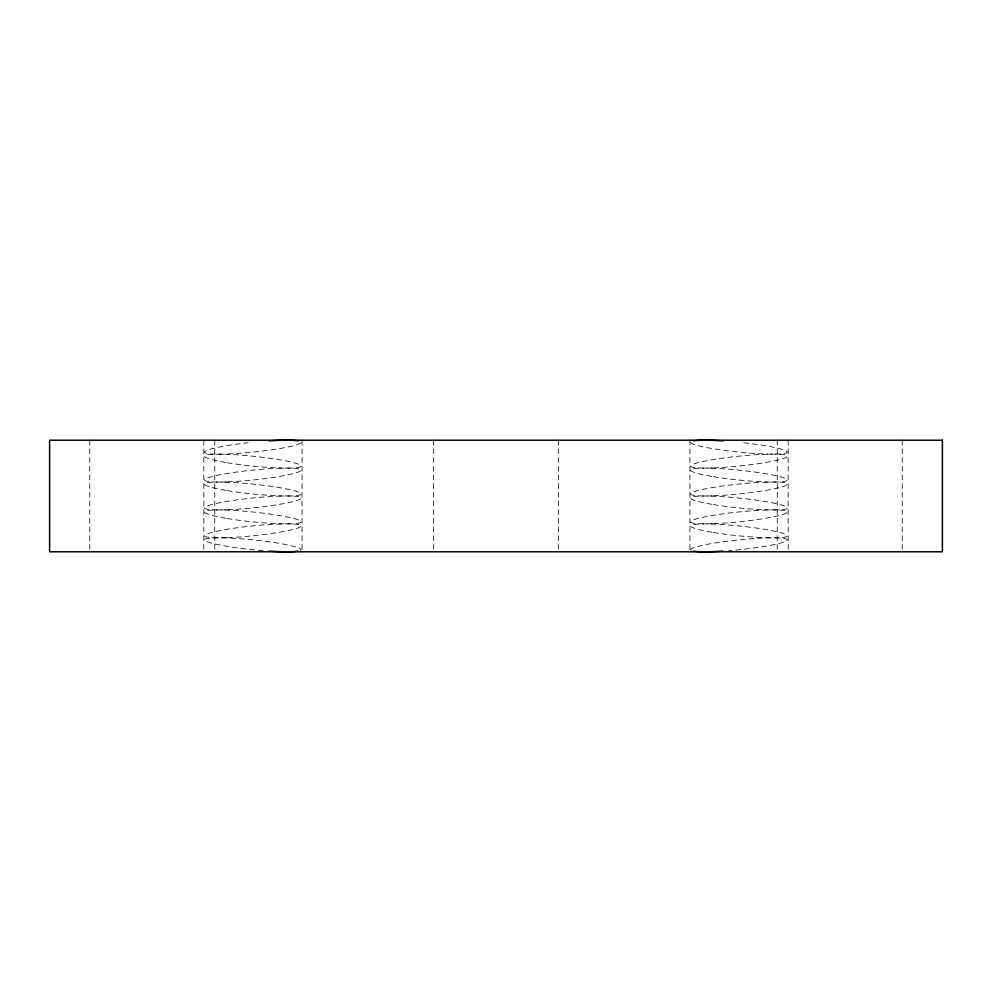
<?xml version="1.0" encoding="UTF-8"?>
<svg xmlns="http://www.w3.org/2000/svg" width="992" height="992" viewBox="0 0 992 992"><rect width="100%" height="100%" fill="white"/><g stroke="black" fill="none" stroke-linecap="round" stroke-linejoin="round"><path stroke-width="0.74" stroke-dasharray="4.96 3.72" d="M902.224 440.2L902.224 550.25M788.156 440.2L788.156 550.25M777.232 440.2L777.232 550.25M689.948 440.2L689.948 550.25M558.496 440.2L558.496 550.25M433.504 440.2L433.504 550.25M302.052 440.2L302.052 550.25M214.768 440.2L214.768 550.25M203.844 440.2L203.844 550.25M89.776 440.2L89.776 550.25M743.764 442.742A48.546 4.923 5.9 0 1 787.226 452.253A48.546 4.923 5.9 0 1 740.23 452.253A48.546 4.923 5.9 0 1 690.854 442.742M691.288 550.436A48.546 4.923 -5.9 0 1 737.192 540.045A48.546 4.923 -5.9 0 1 787.065 540.367A48.546 4.923 -5.9 0 1 728.711 550.684M300.96 442.742A48.546 4.923 -5.9 0 1 251.584 452.253A48.546 4.923 -5.9 0 1 204.588 452.253A48.546 4.923 -5.9 0 1 248.05 442.742M263.103 550.684A48.546 4.923 5.9 0 1 204.736 540.367A48.546 4.923 5.9 0 1 254.609 540.045A48.546 4.923 5.9 0 1 300.526 550.436M713.31 532.456A48.546 4.923 5.9 0 0 787.226 535.94A48.546 4.923 5.9 0 0 716.336 524.198A48.546 4.923 5.9 0 0 713.31 532.456M713.31 504.556A48.546 4.923 5.9 0 0 787.226 508.04A48.546 4.923 5.9 0 0 716.336 496.298A48.546 4.923 5.9 0 0 713.31 504.556M713.707 495.802A48.546 4.923 -5.9 0 0 787.239 484.257A48.546 4.923 -5.9 0 0 715.926 486.998A48.546 4.923 -5.9 0 0 713.707 495.802M713.707 467.902A48.546 4.923 -5.9 0 0 787.239 456.357A48.546 4.923 -5.9 0 0 715.926 459.11A48.546 4.923 -5.9 0 0 713.707 467.902M713.707 523.689A48.546 4.923 -5.9 0 0 787.239 512.145A48.546 4.923 -5.9 0 0 715.926 514.898A48.546 4.923 -5.9 0 0 713.707 523.689M713.31 476.668A48.546 4.923 5.9 0 0 787.226 480.14A48.546 4.923 5.9 0 0 716.336 468.398A48.546 4.923 5.9 0 0 713.31 476.668M227.602 537.639A48.546 4.923 -5.9 0 0 301.134 526.095A48.546 4.923 -5.9 0 0 229.822 528.848A48.546 4.923 -5.9 0 0 227.602 537.639M227.602 509.752A48.546 4.923 -5.9 0 0 301.134 498.195A48.546 4.923 -5.9 0 0 229.822 500.948A48.546 4.923 -5.9 0 0 227.602 509.752M227.205 490.606A48.546 4.923 5.9 0 0 301.122 494.09A48.546 4.923 5.9 0 0 230.231 482.348A48.546 4.923 5.9 0 0 227.205 490.606M227.205 462.718A48.546 4.923 5.9 0 0 301.122 466.19A48.546 4.923 5.9 0 0 230.231 454.46A48.546 4.923 5.9 0 0 227.205 462.718M227.205 518.506A48.546 4.923 5.9 0 0 301.122 521.99A48.546 4.923 5.9 0 0 230.231 510.248A48.546 4.923 5.9 0 0 227.205 518.506M227.602 481.852A48.546 4.923 -5.9 0 0 301.134 470.307A48.546 4.923 -5.9 0 0 229.822 473.06A48.546 4.923 -5.9 0 0 227.602 481.852"/><path stroke-width="1.49" d="M693.768 440.882A48.546 4.923 5.9 0 1 723.081 440.882M722.895 551.106A48.546 4.923 -5.9 0 1 693.582 551.106M269.105 440.882A48.546 4.923 -5.9 0 1 298.418 440.882M298.232 551.106A48.546 4.923 5.9 0 1 268.919 551.106M942.4 440.2L49.6 440.2L49.6 551.8L942.4 551.8L942.4 440.2"/></g></svg>
